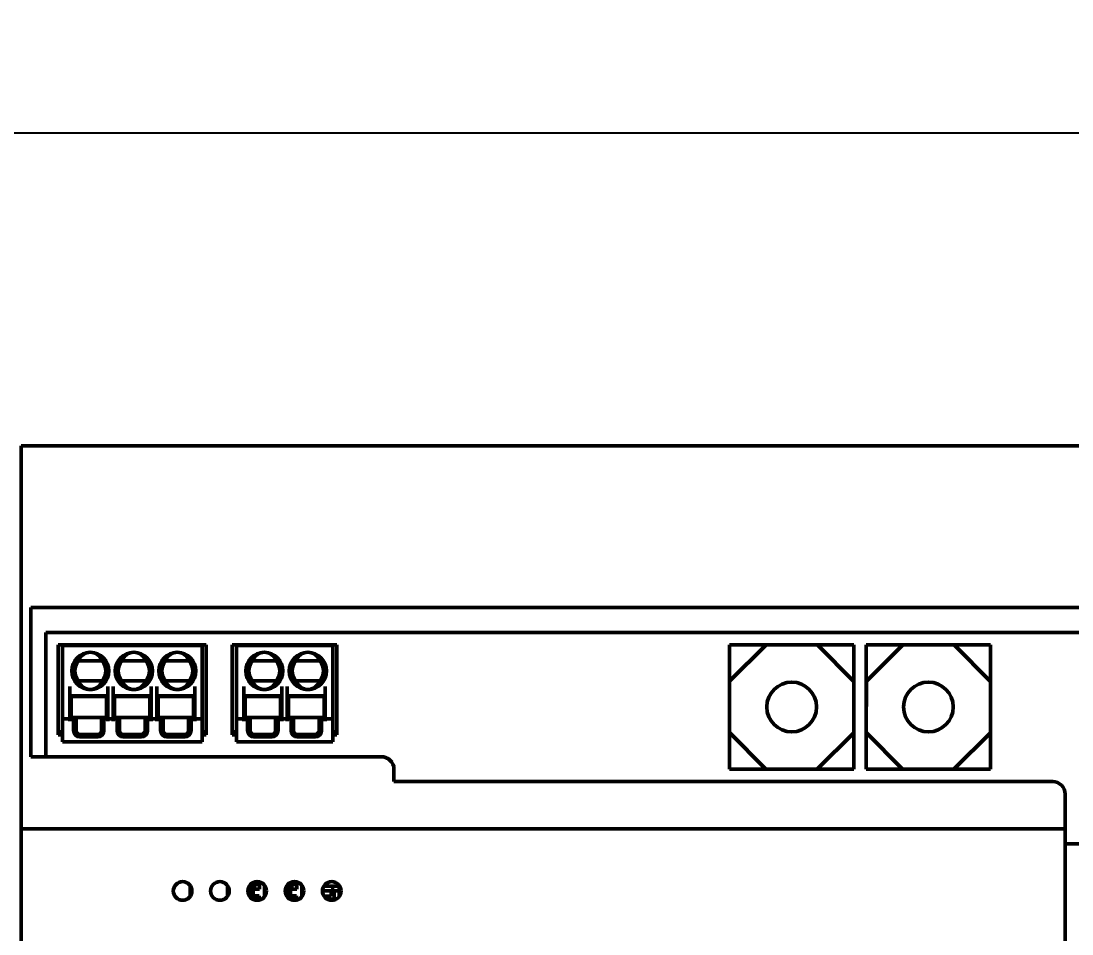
# Model space of a CAD drawing. Header units: millimetres. Extents: x 1021 to 2778, y -197 to 600.
# Drawn here: x 1182.7 to 1267.2, y 416.2 to 489.6 of the extents above; entities that cross this region are included whole.
import ezdxf

# ---------------------------------------------------------------- set-up
doc = ezdxf.new("R2010")
doc.units = ezdxf.units.MM
doc.header["$LTSCALE"] = 2
doc.layers.get('0').update_dxf_attribs({"lineweight": 25})
doc.layers.add('외형선(ISO)', color=7, linetype='Continuous', lineweight=50)
doc.layers.add('치수(ISO)', color=7, linetype='Continuous', lineweight=25)
doc.styles.add('레이블 텍스트 (ISO)', font='')
doc.styles.get('레이블 텍스트 (ISO)').set_extended_font_data('Gulim')
doc.dimstyles.new('기본값 (ISO)', dxfattribs={"dimscale": 2, "dimtxt": 3.5, "dimasz": 2.5, "dimexe": 1, "dimexo": 0.5, "dimgap": 0.4, "dimtad": 1, "dimtoh": 1, "dimdsep": 46, "dimtxsty": '레이블 텍스트 (ISO)', "dimcen": 0.09, "dimdle": 10, "dimclrd": 256, "dimclre": 256, "dimclrt": 6, "dimazin": 2, "dimtfac": 0.714286, "dimtmove": 0, "dimatfit": 3, "dimfxl": 1, "dimtolj": 1, "dimtzin": 0, "dimlwd": -1, "dimlwe": -1, "dimarcsym": 0})

# ---------------------------------------------------------------- blocks, each defined once
blk = doc.blocks.new('_DotSmall')
at = {"color": 0, "linetype": 'ByBlock', "const_width": 0.5}
blk.add_lwpolyline([(-0.0625, 0, 1), (0.0625, 0, 1)], format="xyb", close=True, dxfattribs=at)
blk = doc.blocks.new('*D14')
at = {"layer": 'Defpoints', "color": 0}
for p in [(1425.058, 480.628), (1170.258, 443.186), (1425.058, 435.936)]:
    blk.add_point(p, dxfattribs=at)
at = {"layer": '치수(ISO)'}
for p, q in [((1170.258, 444.186), (1170.258, 482.628)), ((1425.058, 436.936), (1425.058, 482.628)), ((1170.258, 480.628), (1425.058, 480.628))]:
    blk.add_line(p, q, dxfattribs=at)
at = {"layer": '치수(ISO)', "linetype": 'ByBlock', "xscale": 5, "yscale": 5, "zscale": 5}
for p, rotation in [((1170.258, 480.628), 180), ((1425.058, 480.628), 360)]:
    blk.add_blockref('_DotSmall', p, dxfattribs=dict(at, rotation=rotation))
at = {"layer": '치수(ISO)', "color": 0, "insert": (1297.698, 485.021), "char_height": 7, "attachment_point": 5, "style": '레이블 텍스트 (ISO)'}
blk.add_mtext('\\A1;254.8', dxfattribs=at)
blk = doc.blocks.new('*D18')
at = {"layer": 'Defpoints', "color": 0}
for p in [(1131.722, 455.436), (1182.658, 455.436), (1170.258, 435.936)]:
    blk.add_point(p, dxfattribs=at)
at = {"layer": '치수(ISO)'}
for p, q in [((1181.658, 455.436), (1129.722, 455.436)), ((1131.722, 435.936), (1131.722, 450.436)), ((1169.258, 435.936), (1129.722, 435.936))]:
    blk.add_line(p, q, dxfattribs=at)
blk.add_solid([(1132.555, 450.436), (1130.888, 450.436), (1131.722, 455.436)], dxfattribs=at)
at = {"layer": '치수(ISO)', "linetype": 'ByBlock', "xscale": 5, "yscale": 5, "zscale": 5, "rotation": 270}
blk.add_blockref('_DotSmall', (1131.722, 435.936), dxfattribs=at)
at = {"layer": '치수(ISO)', "color": 0, "insert": (1127.324, 445.726), "char_height": 7, "attachment_point": 5, "rotation": 90, "style": '레이블 텍스트 (ISO)'}
blk.add_mtext('\\A1;19.5', dxfattribs=at)

msp = doc.modelspace()

# ---------------------------------------------------------------- linework, layer by layer
at = {"layer": '외형선(ISO)'}
for p, q in [((1182.6577, 455.4362), (1412.6577, 455.4362)), ((1182.6577, 424.6362), (1182.6577, 455.4362)), ((1183.4577, 430.4362), (1183.4577, 442.4362)), ((1183.4577, 442.4362), (1411.8577, 442.4362)), ((1184.6577, 440.4362), (1410.6577, 440.4362)), ((1184.6577, 430.4362), (1184.6577, 440.4362)), ((1197.5577, 439.4362), (1185.6577, 439.4362)), ((1185.6577, 439.4362), (1185.6577, 432.5362)), ((1197.2327, 439.3862), (1185.9827, 439.3862)), ((1185.9827, 439.3862), (1185.9827, 439.1862)), ((1185.9827, 436.079), (1185.9827, 439.1862)), ((1197.2327, 439.3862), (1197.2327, 439.1862)), ((1197.2327, 436.079), (1197.2327, 439.1862)), ((1197.5577, 439.4362), (1197.5577, 432.5362)), ((1199.6577, 439.4362), (1208.0577, 439.4362)), ((1199.6577, 432.5362), (1199.6577, 439.4362)), ((1207.7327, 439.3862), (1199.9827, 439.3862)), ((1199.9827, 439.3862), (1199.9827, 439.1862)), ((1199.9827, 436.079), (1199.9827, 439.1862)), ((1207.7327, 439.3862), (1207.7327, 439.1862)), ((1207.7327, 436.079), (1207.7327, 439.1862)), ((1208.0577, 432.5362), (1208.0577, 439.4362)), ((1239.6577, 439.4362), (1242.6009, 439.4362)), ((1239.6577, 432.3794), (1239.6577, 439.4362)), ((1242.6009, 439.4362), (1239.6678, 436.5174)), ((1246.7388, 439.4262), (1242.6009, 439.4362)), ((1242.6009, 439.4362), (1249.6577, 439.4362)), ((1249.6577, 436.4931), (1246.7388, 439.4262)), ((1249.6577, 439.4362), (1249.6577, 436.4931)), ((1250.6577, 439.4362), (1253.6009, 439.4362)), ((1250.6577, 432.3794), (1250.6577, 439.4362)), ((1253.6009, 439.4362), (1250.6678, 436.5174)), ((1257.7388, 439.4262), (1253.6009, 439.4362)), ((1253.6009, 439.4362), (1260.6577, 439.4362)), ((1260.6577, 436.4931), (1257.7388, 439.4262)), ((1260.6577, 439.4362), (1260.6577, 436.4931)), ((1187.2722, 438.1362), (1189.1932, 438.1362)), ((1190.7722, 438.1362), (1192.6932, 438.1362)), ((1194.2722, 438.1362), (1196.1932, 438.1362)), ((1201.2722, 438.1362), (1203.1932, 438.1362)), ((1204.7722, 438.1362), (1206.6932, 438.1362)), ((1187.2722, 436.5362), (1189.1932, 436.5362)), ((1190.7722, 436.5362), (1192.6932, 436.5362)), ((1194.2722, 436.5362), (1196.1932, 436.5362)), ((1201.2722, 436.5362), (1203.1932, 436.5362)), ((1204.7722, 436.5362), (1206.6932, 436.5362)), ((1239.6678, 436.5174), (1239.6577, 432.3794)), ((1249.6476, 432.3551), (1249.6577, 436.4931)), ((1249.6577, 436.4931), (1249.6577, 429.4362)), ((1250.6678, 436.5174), (1250.6577, 432.3794)), ((1260.6476, 432.3551), (1260.6577, 436.4931)), ((1260.6577, 436.4931), (1260.6577, 429.4362)), ((1185.9827, 435.9058), (1185.9827, 436.079)), ((1185.9827, 435.444), (1185.9827, 435.9058)), ((1185.9827, 435.444), (1185.9827, 435.2708)), ((1186.5827, 435.9058), (1186.5827, 436.079)), ((1186.5827, 435.444), (1186.5827, 435.9058)), ((1186.5827, 435.444), (1186.5827, 435.2708)), ((1189.6327, 435.9058), (1189.6327, 436.079)), ((1189.6327, 435.444), (1189.6327, 435.9058)), ((1189.6327, 435.444), (1189.6327, 435.2708)), ((1190.0827, 435.9058), (1190.0827, 436.079)), ((1190.0827, 435.9058), (1190.0827, 435.444)), ((1190.0827, 435.444), (1190.0827, 435.2708)), ((1193.1327, 435.9058), (1193.1327, 436.079)), ((1193.1327, 435.444), (1193.1327, 435.9058)), ((1193.1327, 435.444), (1193.1327, 435.2708)), ((1193.5827, 435.9058), (1193.5827, 436.079)), ((1193.5827, 435.9058), (1193.5827, 435.444)), ((1193.5827, 435.444), (1193.5827, 435.2708)), ((1196.6327, 435.9058), (1196.6327, 436.079)), ((1196.6327, 435.9058), (1196.6327, 435.444)), ((1196.6327, 435.444), (1196.6327, 435.2708)), ((1197.2327, 435.9058), (1197.2327, 436.079)), ((1197.2327, 435.444), (1197.2327, 435.9058)), ((1197.2327, 435.444), (1197.2327, 435.2708)), ((1199.9827, 435.9058), (1199.9827, 436.079)), ((1199.9827, 435.444), (1199.9827, 435.9058)), ((1199.9827, 435.444), (1199.9827, 435.2708)), ((1200.5827, 435.9058), (1200.5827, 436.079)), ((1200.5827, 435.444), (1200.5827, 435.9058)), ((1200.5827, 435.444), (1200.5827, 435.2708)), ((1203.6327, 435.9058), (1203.6327, 436.079)), ((1203.6327, 435.444), (1203.6327, 435.9058)), ((1203.6327, 435.444), (1203.6327, 435.2708)), ((1204.0827, 435.9058), (1204.0827, 436.079)), ((1204.0827, 435.9058), (1204.0827, 435.444)), ((1204.0827, 435.444), (1204.0827, 435.2708)), ((1207.1327, 435.9058), (1207.1327, 436.079)), ((1207.1327, 435.9058), (1207.1327, 435.444)), ((1207.1327, 435.444), (1207.1327, 435.2708)), ((1207.7327, 435.9058), (1207.7327, 436.079)), ((1207.7327, 435.444), (1207.7327, 435.9058)), ((1207.7327, 435.444), (1207.7327, 435.2708)), ((1185.9827, 433.6862), (1185.9827, 435.2708)), ((1186.5827, 435.3362), (1189.6327, 435.3362)), ((1186.5827, 433.6862), (1186.5827, 435.2708)), ((1186.6827, 435.2862), (1189.5327, 435.2862)), ((1186.6827, 435.0862), (1186.6827, 435.2862)), ((1186.6827, 435.0862), (1186.6827, 435.0616)), ((1186.6827, 435.0616), (1186.6827, 434.8633)), ((1186.6827, 434.7337), (1186.6827, 434.8633)), ((1186.6827, 434.1388), (1186.6827, 434.7337)), ((1189.5327, 435.0862), (1189.5327, 435.2862)), ((1189.5327, 435.0616), (1189.5327, 435.0862)), ((1189.5327, 435.0616), (1189.5327, 434.8633)), ((1189.5327, 434.8633), (1189.5327, 434.7337)), ((1189.5327, 434.1388), (1189.5327, 434.7337)), ((1189.6327, 433.6862), (1189.6327, 435.2708)), ((1193.1327, 435.3362), (1190.0827, 435.3362)), ((1190.0827, 435.2708), (1190.0827, 433.6862)), ((1190.1827, 435.2862), (1193.0327, 435.2862)), ((1190.1827, 435.0862), (1190.1827, 435.2862)), ((1190.1827, 435.0862), (1190.1827, 435.0616)), ((1190.1827, 435.0616), (1190.1827, 434.8633)), ((1190.1827, 434.7337), (1190.1827, 434.8633)), ((1190.1827, 434.1388), (1190.1827, 434.7337)), ((1193.0327, 435.0862), (1193.0327, 435.2862)), ((1193.0327, 435.0616), (1193.0327, 435.0862)), ((1193.0327, 435.0616), (1193.0327, 434.8633)), ((1193.0327, 434.8633), (1193.0327, 434.7337)), ((1193.0327, 434.1388), (1193.0327, 434.7337)), ((1193.1327, 433.6862), (1193.1327, 435.2708)), ((1193.5827, 435.3362), (1196.6327, 435.3362)), ((1193.5827, 435.2708), (1193.5827, 433.6862)), ((1193.6827, 435.2862), (1196.5327, 435.2862)), ((1193.6827, 435.0862), (1193.6827, 435.2862)), ((1193.6827, 435.0862), (1193.6827, 435.0616)), ((1193.6827, 435.0616), (1193.6827, 434.8633)), ((1193.6827, 434.7337), (1193.6827, 434.8633)), ((1193.6827, 434.1388), (1193.6827, 434.7337)), ((1196.5327, 435.0862), (1196.5327, 435.2862)), ((1196.5327, 435.0616), (1196.5327, 435.0862)), ((1196.5327, 435.0616), (1196.5327, 434.8633)), ((1196.5327, 434.8633), (1196.5327, 434.7337)), ((1196.5327, 434.1388), (1196.5327, 434.7337)), ((1196.6327, 435.2708), (1196.6327, 433.6862)), ((1197.2327, 433.6862), (1197.2327, 435.2708)), ((1199.9827, 433.6862), (1199.9827, 435.2708)), ((1203.6327, 435.3362), (1200.5827, 435.3362)), ((1200.5827, 433.6862), (1200.5827, 435.2708)), ((1200.6827, 435.2862), (1203.5327, 435.2862)), ((1200.6827, 435.0862), (1200.6827, 435.2862)), ((1200.6827, 435.0862), (1200.6827, 435.0616)), ((1200.6827, 435.0616), (1200.6827, 434.8633)), ((1200.6827, 434.7337), (1200.6827, 434.8633)), ((1200.6827, 434.1388), (1200.6827, 434.7337)), ((1203.5327, 435.0862), (1203.5327, 435.2862)), ((1203.5327, 435.0616), (1203.5327, 435.0862)), ((1203.5327, 435.0616), (1203.5327, 434.8633)), ((1203.5327, 434.8633), (1203.5327, 434.7337)), ((1203.5327, 434.1388), (1203.5327, 434.7337)), ((1203.6327, 433.6862), (1203.6327, 435.2708)), ((1204.0827, 435.3362), (1207.1327, 435.3362)), ((1204.0827, 435.2708), (1204.0827, 433.6862)), ((1204.1827, 435.2862), (1207.0327, 435.2862)), ((1204.1827, 435.0862), (1204.1827, 435.2862)), ((1204.1827, 435.0862), (1204.1827, 435.0616)), ((1204.1827, 435.0616), (1204.1827, 434.8633)), ((1204.1827, 434.7337), (1204.1827, 434.8633)), ((1204.1827, 434.1388), (1204.1827, 434.7337)), ((1207.0327, 435.0862), (1207.0327, 435.2862)), ((1207.0327, 435.0616), (1207.0327, 435.0862)), ((1207.0327, 435.0616), (1207.0327, 434.8633)), ((1207.0327, 434.8633), (1207.0327, 434.7337)), ((1207.0327, 434.1388), (1207.0327, 434.7337)), ((1207.1327, 435.2708), (1207.1327, 433.6862)), ((1207.7327, 433.6862), (1207.7327, 435.2708)), ((1186.6827, 434.1388), (1186.6827, 434.0091)), ((1186.6827, 433.8108), (1186.6827, 434.0091)), ((1186.6827, 433.7862), (1186.6827, 433.8108)), ((1186.6827, 433.5862), (1186.6827, 433.7862)), ((1189.5327, 434.1388), (1189.5327, 434.0091)), ((1189.5327, 433.8108), (1189.5327, 434.0091)), ((1189.5327, 433.7862), (1189.5327, 433.8108)), ((1189.5327, 433.5862), (1189.5327, 433.7862)), ((1190.1827, 434.1388), (1190.1827, 434.0091)), ((1190.1827, 433.8108), (1190.1827, 434.0091)), ((1190.1827, 433.7862), (1190.1827, 433.8108)), ((1190.1827, 433.5862), (1190.1827, 433.7862)), ((1193.0327, 434.1388), (1193.0327, 434.0091)), ((1193.0327, 433.8108), (1193.0327, 434.0091)), ((1193.0327, 433.7862), (1193.0327, 433.8108)), ((1193.0327, 433.5862), (1193.0327, 433.7862)), ((1193.6827, 434.1388), (1193.6827, 434.0091)), ((1193.6827, 433.8108), (1193.6827, 434.0091)), ((1193.6827, 433.7862), (1193.6827, 433.8108)), ((1193.6827, 433.5862), (1193.6827, 433.7862)), ((1196.5327, 434.1388), (1196.5327, 434.0091)), ((1196.5327, 433.8108), (1196.5327, 434.0091)), ((1196.5327, 433.7862), (1196.5327, 433.8108)), ((1196.5327, 433.5862), (1196.5327, 433.7862)), ((1200.6827, 434.1388), (1200.6827, 434.0091)), ((1200.6827, 433.8108), (1200.6827, 434.0091)), ((1200.6827, 433.7862), (1200.6827, 433.8108)), ((1200.6827, 433.5862), (1200.6827, 433.7862)), ((1203.5327, 434.1388), (1203.5327, 434.0091)), ((1203.5327, 433.8108), (1203.5327, 434.0091)), ((1203.5327, 433.7862), (1203.5327, 433.8108)), ((1203.5327, 433.5862), (1203.5327, 433.7862)), ((1204.1827, 434.1388), (1204.1827, 434.0091)), ((1204.1827, 433.8108), (1204.1827, 434.0091)), ((1204.1827, 433.7862), (1204.1827, 433.8108)), ((1204.1827, 433.5862), (1204.1827, 433.7862)), ((1207.0327, 434.1388), (1207.0327, 434.0091)), ((1207.0327, 433.8108), (1207.0327, 434.0091)), ((1207.0327, 433.7862), (1207.0327, 433.8108)), ((1207.0327, 433.5862), (1207.0327, 433.7862)), ((1185.9827, 433.6862), (1185.9827, 433.4862)), ((1186.5827, 433.4862), (1185.9827, 433.4862)), ((1185.9827, 433.2862), (1185.9827, 433.4862)), ((1185.9827, 431.8362), (1185.9827, 433.2862)), ((1186.5827, 433.6862), (1186.5827, 433.4862)), ((1186.5827, 433.4862), (1186.8827, 433.4862)), ((1186.5827, 433.2862), (1186.5827, 433.4862)), ((1186.6827, 433.5862), (1189.5327, 433.5862)), ((1186.8827, 432.5362), (1186.8827, 433.4862)), ((1186.8827, 433.4862), (1186.9827, 433.4862)), ((1186.9827, 433.4862), (1186.9827, 433.5862)), ((1187.0827, 432.5362), (1187.0827, 433.5862)), ((1189.1327, 433.5862), (1189.1327, 432.5362)), ((1189.2327, 433.5862), (1189.2327, 433.4862)), ((1189.2327, 433.4862), (1189.3327, 433.4862)), ((1189.6327, 433.4862), (1189.3327, 433.4862)), ((1189.3327, 432.5362), (1189.3327, 433.4862)), ((1189.6327, 433.6862), (1189.6327, 433.4862)), ((1189.6327, 433.2862), (1189.6327, 433.4862)), ((1190.0827, 433.4862), (1189.6327, 433.4862)), ((1190.0827, 433.6862), (1190.0827, 433.4862)), ((1190.3827, 433.4862), (1190.0827, 433.4862)), ((1190.0827, 433.2862), (1190.0827, 433.4862)), ((1190.1827, 433.5862), (1193.0327, 433.5862)), ((1190.3827, 433.4862), (1190.3827, 432.5362)), ((1190.3827, 433.4862), (1190.4827, 433.4862)), ((1190.4827, 433.4862), (1190.4827, 433.5862)), ((1190.5827, 432.5362), (1190.5827, 433.5862)), ((1192.6327, 433.5862), (1192.6327, 432.5362)), ((1192.7327, 433.5862), (1192.7327, 433.4862)), ((1192.7327, 433.4862), (1192.8327, 433.4862)), ((1193.1327, 433.4862), (1192.8327, 433.4862)), ((1192.8327, 432.5362), (1192.8327, 433.4862)), ((1193.1327, 433.6862), (1193.1327, 433.4862)), ((1193.1327, 433.2862), (1193.1327, 433.4862)), ((1193.5827, 433.4862), (1193.1327, 433.4862)), ((1193.5827, 433.6862), (1193.5827, 433.4862)), ((1193.8827, 433.4862), (1193.5827, 433.4862)), ((1193.5827, 433.2862), (1193.5827, 433.4862)), ((1193.6827, 433.5862), (1196.5327, 433.5862)), ((1193.8827, 433.4862), (1193.8827, 432.5362)), ((1193.8827, 433.4862), (1193.9827, 433.4862)), ((1193.9827, 433.4862), (1193.9827, 433.5862)), ((1194.0827, 432.5362), (1194.0827, 433.5862)), ((1196.1327, 433.5862), (1196.1327, 432.5362)), ((1196.2327, 433.5862), (1196.2327, 433.4862)), ((1196.2327, 433.4862), (1196.3327, 433.4862)), ((1196.3327, 433.4862), (1196.3327, 432.5362)), ((1196.3327, 433.4862), (1196.6327, 433.4862)), ((1196.6327, 433.6862), (1196.6327, 433.4862)), ((1196.6327, 433.2862), (1196.6327, 433.4862)), ((1197.2327, 433.4862), (1196.6327, 433.4862)), ((1197.2327, 433.6862), (1197.2327, 433.4862)), ((1197.2327, 433.2862), (1197.2327, 433.4862)), ((1197.2327, 431.8362), (1197.2327, 433.2862)), ((1199.9827, 433.6862), (1199.9827, 433.4862)), ((1199.9827, 433.2862), (1199.9827, 433.4862)), ((1200.5827, 433.4862), (1199.9827, 433.4862)), ((1199.9827, 431.8362), (1199.9827, 433.2862)), ((1200.5827, 433.6862), (1200.5827, 433.4862)), ((1200.5827, 433.4862), (1200.8827, 433.4862)), ((1200.5827, 433.2862), (1200.5827, 433.4862)), ((1200.6827, 433.5862), (1203.5327, 433.5862)), ((1200.8827, 432.5362), (1200.8827, 433.4862)), ((1200.8827, 433.4862), (1200.9827, 433.4862)), ((1200.9827, 433.4862), (1200.9827, 433.5862)), ((1201.0827, 432.5362), (1201.0827, 433.5862)), ((1203.1327, 433.5862), (1203.1327, 432.5362)), ((1203.2327, 433.5862), (1203.2327, 433.4862)), ((1203.2327, 433.4862), (1203.3327, 433.4862)), ((1203.6327, 433.4862), (1203.3327, 433.4862)), ((1203.3327, 432.5362), (1203.3327, 433.4862)), ((1203.6327, 433.6862), (1203.6327, 433.4862)), ((1203.6327, 433.2862), (1203.6327, 433.4862)), ((1204.0827, 433.4862), (1203.6327, 433.4862)), ((1204.0827, 433.6862), (1204.0827, 433.4862)), ((1204.3827, 433.4862), (1204.0827, 433.4862)), ((1204.0827, 433.2862), (1204.0827, 433.4862)), ((1204.1827, 433.5862), (1207.0327, 433.5862)), ((1204.3827, 433.4862), (1204.3827, 432.5362)), ((1204.3827, 433.4862), (1204.4827, 433.4862)), ((1204.4827, 433.4862), (1204.4827, 433.5862)), ((1204.5827, 432.5362), (1204.5827, 433.5862)), ((1206.6327, 433.5862), (1206.6327, 432.5362)), ((1206.7327, 433.5862), (1206.7327, 433.4862)), ((1206.7327, 433.4862), (1206.8327, 433.4862)), ((1206.8327, 433.4862), (1207.1327, 433.4862)), ((1206.8327, 433.4862), (1206.8327, 432.5362)), ((1207.1327, 433.6862), (1207.1327, 433.4862)), ((1207.1327, 433.2862), (1207.1327, 433.4862)), ((1207.7327, 433.4862), (1207.1327, 433.4862)), ((1207.7327, 433.6862), (1207.7327, 433.4862)), ((1207.7327, 433.2862), (1207.7327, 433.4862)), ((1207.7327, 431.8362), (1207.7327, 433.2862)), ((1185.6577, 432.4362), (1185.6577, 432.5362)), ((1185.6577, 432.1862), (1185.6577, 432.4362)), ((1185.9827, 432.4362), (1185.6577, 432.4362)), ((1185.9827, 432.1862), (1185.6577, 432.1862)), ((1188.8327, 432.2362), (1187.3827, 432.2362)), ((1192.3327, 432.2362), (1190.8827, 432.2362)), ((1195.8327, 432.2362), (1194.3827, 432.2362)), ((1197.5577, 432.4362), (1197.2327, 432.4362)), ((1197.5577, 432.1862), (1197.2327, 432.1862)), ((1197.5577, 432.4362), (1197.5577, 432.5362)), ((1197.5577, 432.1862), (1197.5577, 432.4362)), ((1199.6577, 432.5362), (1199.6577, 432.4362)), ((1199.6577, 432.4362), (1199.9827, 432.4362)), ((1199.6577, 432.4362), (1199.6577, 432.1862)), ((1199.6577, 432.1862), (1199.9827, 432.1862)), ((1202.8327, 432.2362), (1201.3827, 432.2362)), ((1206.3327, 432.2362), (1204.8827, 432.2362)), ((1207.7327, 432.4362), (1208.0577, 432.4362)), ((1207.7327, 432.1862), (1208.0577, 432.1862)), ((1208.0577, 432.4362), (1208.0577, 432.5362)), ((1208.0577, 432.4362), (1208.0577, 432.1862)), ((1239.6577, 432.3794), (1242.5766, 429.4463)), ((1239.6577, 429.4362), (1239.6577, 432.3794)), ((1246.7145, 429.4362), (1249.6476, 432.3551)), ((1250.6577, 432.3794), (1253.5766, 429.4463)), ((1250.6577, 429.4362), (1250.6577, 432.3794)), ((1257.7145, 429.4362), (1260.6476, 432.3551)), ((1185.9827, 431.8362), (1185.9827, 431.6362)), ((1197.2327, 431.6362), (1185.9827, 431.6362)), ((1188.8327, 432.0362), (1187.3827, 432.0362)), ((1192.3327, 432.0362), (1190.8827, 432.0362)), ((1195.8327, 432.0362), (1194.3827, 432.0362)), ((1197.2327, 431.8362), (1197.2327, 431.6362)), ((1199.9827, 431.8362), (1199.9827, 431.6362)), ((1207.7327, 431.6362), (1199.9827, 431.6362)), ((1202.8327, 432.0362), (1201.3827, 432.0362)), ((1206.3327, 432.0362), (1204.8827, 432.0362)), ((1207.7327, 431.8362), (1207.7327, 431.6362)), ((1211.6577, 430.4362), (1183.4577, 430.4362)), ((1212.6577, 428.4362), (1212.6577, 429.4362)), ((1246.7145, 429.4362), (1239.6577, 429.4362)), ((1242.5766, 429.4463), (1246.7145, 429.4362)), ((1249.6577, 429.4362), (1246.7145, 429.4362)), ((1257.7145, 429.4362), (1250.6577, 429.4362)), ((1253.5766, 429.4463), (1257.7145, 429.4362)), ((1260.6577, 429.4362), (1257.7145, 429.4362)), ((1265.6577, 428.4362), (1212.6577, 428.4362)), ((1266.6577, 424.6362), (1266.6577, 427.4362)), ((1266.6577, 424.6362), (1182.6577, 424.6362)), ((1182.6577, 424.6362), (1182.6577, 366.2362)), ((1266.6577, 407.6362), (1266.6577, 424.6362)), ((1266.6577, 423.4362), (1410.6577, 423.4362)), ((1201.3185, 419.9376), (1201.3185, 420.3051)), ((1201.5852, 420.3827), (1201.5852, 420.0265)), ((1201.8392, 419.7725), (1201.8392, 420.3639)), ((1204.3187, 419.9376), (1204.3187, 420.3052)), ((1204.5854, 420.3827), (1204.5854, 420.0265)), ((1204.8394, 419.7725), (1204.8394, 420.3639)), ((1196.2579, 419.1865), (1196.2579, 420.086)), ((1199.2581, 419.1868), (1199.2581, 420.0857)), ((1201.0645, 420.0952), (1201.0645, 419.9376)), ((1201.0645, 419.9376), (1201.3185, 419.9376)), ((1201.0772, 420.0265), (1201.0772, 419.2645)), ((1201.5852, 420.0265), (1201.0772, 420.0265)), ((1201.3312, 419.7725), (1201.8392, 419.7725)), ((1201.3312, 419.2645), (1201.3312, 419.7725)), ((1202.2583, 420.0854), (1202.2583, 419.187)), ((1204.0647, 420.0954), (1204.0647, 419.9376)), ((1204.0647, 419.9376), (1204.3187, 419.9376)), ((1204.0774, 420.0265), (1204.0774, 419.2645)), ((1204.5854, 420.0265), (1204.0774, 420.0265)), ((1204.3314, 419.7725), (1204.8394, 419.7725)), ((1204.3314, 419.2645), (1204.3314, 419.7725)), ((1205.2585, 420.0852), (1205.2585, 419.1873)), ((1208.2587, 419.6582), (1206.908, 419.6582)), ((1207.0097, 420.0138), (1208.2587, 420.0138)), ((1207.5983, 419.7344), (1207.5983, 419.2264)), ((1207.8523, 419.7344), (1207.5983, 419.7344)), ((1207.8523, 418.9724), (1207.8523, 419.7344)), ((1208.2587, 420.0849), (1208.2587, 420.0138)), ((1208.2587, 419.6582), (1208.2587, 420.0138)), ((1208.2587, 419.6582), (1208.2587, 419.1876)), ((1201.0645, 419.1773), (1201.0645, 419.2455)), ((1201.0645, 419.2455), (1201.8265, 419.2455)), ((1201.0772, 419.2645), (1201.3312, 419.2645)), ((1201.8265, 418.9915), (1201.3185, 418.9915)), ((1201.3185, 418.9915), (1201.3185, 418.9673)), ((1201.8265, 419.2455), (1201.8265, 418.9915)), ((1204.0647, 419.177), (1204.0647, 419.2455)), ((1204.0647, 419.2455), (1204.8267, 419.2455)), ((1204.0774, 419.2645), (1204.3314, 419.2645)), ((1204.8267, 418.9915), (1204.3187, 418.9915)), ((1204.3187, 418.9915), (1204.3187, 418.9672)), ((1204.8267, 419.2455), (1204.8267, 418.9915)), ((1207.0903, 419.2264), (1207.0903, 419.1458)), ((1207.5983, 419.2264), (1207.0903, 419.2264)), ((1207.3443, 418.9724), (1207.8523, 418.9724)), ((1207.3443, 418.9548), (1207.3443, 418.9724))]:
    msp.add_line(p, q, dxfattribs=at)
for centre, radius in [((1188.2327, 437.3362), 1.5), ((1191.7327, 437.3362), 1.5), ((1195.2327, 437.3362), 1.5), ((1202.2327, 437.3362), 1.5), ((1205.7327, 437.3362), 1.5), ((1244.6577, 434.4362), 2), ((1255.6577, 434.4362), 2), ((1195.6577, 419.6362), 0.75), ((1198.6577, 419.6362), 0.75), ((1201.6577, 419.6362), 0.75), ((1204.6577, 419.6362), 0.75), ((1207.6577, 419.6362), 0.75)]:
    msp.add_circle(centre, radius, dxfattribs=at)
for centre, radius, start, end in [((1188.2327, 437.3362), 1.25, 140.208181, 219.791819), ((1188.2327, 437.3362), 1.25, 320.208181, 39.791819), ((1191.7327, 437.3362), 1.25, 140.208181, 219.791819), ((1191.7327, 437.3362), 1.25, 320.208181, 39.791819), ((1195.2327, 437.3362), 1.25, 140.208181, 219.791819), ((1195.2327, 437.3362), 1.25, 320.208181, 39.791819), ((1202.2327, 437.3362), 1.25, 140.208181, 219.791819), ((1202.2327, 437.3362), 1.25, 320.208181, 39.791819), ((1205.7327, 437.3362), 1.25, 140.208181, 219.791819), ((1205.7327, 437.3362), 1.25, 320.208181, 39.791819), ((1187.3827, 432.5362), 0.5, 180, 270), ((1187.3827, 432.5362), 0.3, 180, 270), ((1188.8327, 432.5362), 0.5, 270, 0), ((1188.8327, 432.5362), 0.3, 270, 0), ((1190.8827, 432.5362), 0.5, 180, 270), ((1190.8827, 432.5362), 0.3, 180, 270), ((1192.3327, 432.5362), 0.5, 270, 0), ((1192.3327, 432.5362), 0.3, 270, 0), ((1194.3827, 432.5362), 0.5, 180, 270), ((1194.3827, 432.5362), 0.3, 180, 270), ((1195.8327, 432.5362), 0.5, 270, 0), ((1195.8327, 432.5362), 0.3, 270, 0), ((1201.3827, 432.5362), 0.5, 180, 270), ((1201.3827, 432.5362), 0.3, 180, 270), ((1202.8327, 432.5362), 0.5, 270, 0), ((1202.8327, 432.5362), 0.3, 270, 0), ((1204.8827, 432.5362), 0.5, 180, 270), ((1204.8827, 432.5362), 0.3, 180, 270), ((1206.3327, 432.5362), 0.5, 270, 0), ((1206.3327, 432.5362), 0.3, 270, 0), ((1211.6577, 429.4362), 1, 0, 90), ((1265.6577, 427.4362), 1, 0, 90)]:
    msp.add_arc(centre, radius, start, end, dxfattribs=at)
for centre, major_axis, start_param, end_param in [((1188.2327, 437.731), (0, 1.1053), 0, 1.1953727), ((1188.2327, 437.731), (0, -1.1053), 1.9462199, 3.1415927), ((1191.7327, 437.731), (0, 1.1053), 0, 1.1953727), ((1191.7327, 437.731), (0, -1.1053), 1.9462199, 3.1415927), ((1195.2327, 437.731), (0, -1.1053), 3.1415927, 4.3369654), ((1195.2327, 437.731), (0, -1.1053), 1.9462199, 3.1415927), ((1202.2327, 437.731), (0, 1.1053), 0, 1.1953727), ((1202.2327, 437.731), (0, -1.1053), 1.9462199, 3.1415927), ((1205.7327, 437.731), (0, 1.1053), 0, 1.1953727), ((1205.7327, 437.731), (0, -1.1053), 1.9462199, 3.1415927), ((1188.2327, 436.9415), (0, 1.1053), 1.9462199, 3.1415927), ((1188.2327, 436.9415), (0, -1.1053), 0, 1.1953727), ((1191.7327, 436.9415), (0, 1.1053), 1.9462199, 3.1415927), ((1191.7327, 436.9415), (0, -1.1053), 0, 1.1953727), ((1195.2327, 436.9415), (0, -1.1053), 5.0878126, 6.2831853), ((1195.2327, 436.9415), (0, -1.1053), 0, 1.1953727), ((1202.2327, 436.9415), (0, 1.1053), 1.9462199, 3.1415927), ((1202.2327, 436.9415), (0, -1.1053), 0, 1.1953727), ((1205.7327, 436.9415), (0, 1.1053), 1.9462199, 3.1415927), ((1205.7327, 436.9415), (0, -1.1053), 0, 1.1953727)]:
    msp.add_ellipse(centre, major_axis=major_axis, ratio=0.9340498, start_param=start_param, end_param=end_param, dxfattribs=at)

# ---------------------------------------------------------------- dimensions: what is measured, and where the dimension line sits
at = {"layer": '치수(ISO)'}
for base, p1, p2, angle, override, picture, middle in [((1425.0577, 480.6278), (1170.2577, 443.1862), (1425.0577, 435.9362), 180, {"dimgap": 0.4, "dimtoh": 0, "dimdec": 2, "dimblk1": 'DotSmall', "dimblk2": 'DotSmall', "dimsah": 1, "dimdle": 0, "dimclrt": 0, "dimtol": 0, "dimlim": 0, "dimtp": 0, "dimtm": 0, "dimtdec": 2, "dimtofl": 0, "dimatfit": 1}, '*D14', (1297.6977, 480.6278)), ((1131.7216, 455.4362), (1170.2577, 435.9362), (1182.6577, 455.4362), 90, {"dimgap": 0.4, "dimtoh": 0, "dimdec": 2, "dimblk1": 'DotSmall', "dimsah": 1, "dimdle": 0, "dimclrt": 0, "dimtol": 0, "dimlim": 0, "dimtp": 0, "dimtm": 0, "dimtdec": 2, "dimtofl": 0, "dimatfit": 1}, '*D18', (1131.7216, 445.7262))]:
    dim = msp.add_linear_dim(base=base, p1=p1, p2=p2, angle=angle, dimstyle='기본값 (ISO)', override=override, dxfattribs=at)
    dim.commit()
    dim.dimension.update_dxf_attribs({"geometry": picture, "text_midpoint": middle, "dimtype": 160})

doc.saveas('drawing.dxf')
